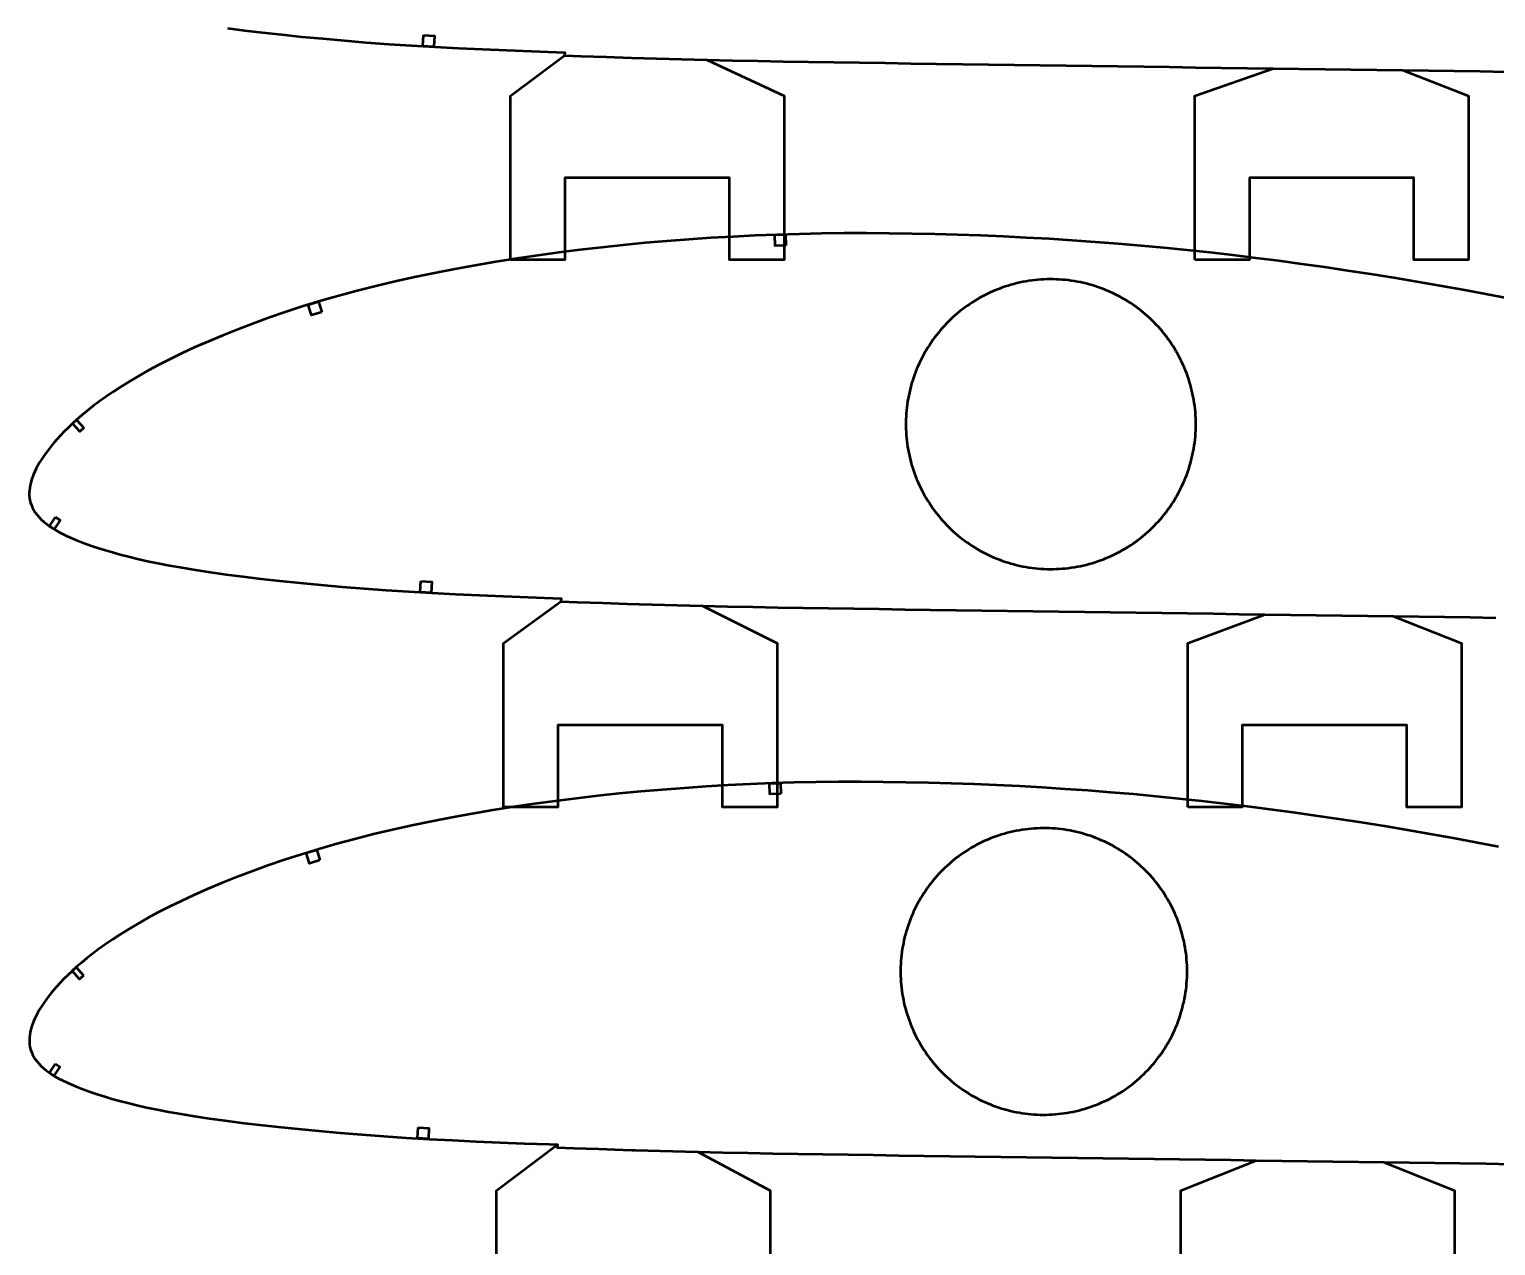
# Model space of a CAD drawing. Header units: metres. Extents: x -32 to 1074, y -15727 to -24.
# Drawn here: x -2 to 534, y -4400 to -3956 of the extents above; entities that cross this region are included whole.
import ezdxf

# ---------------------------------------------------------------- set-up
doc = ezdxf.new("R2010")
doc.units = ezdxf.units.M
doc.layers.add('Layer', color=7, linetype='Continuous', lineweight=50)

msp = doc.modelspace()

# ---------------------------------------------------------------- linework, layer by layer
at = {"layer": 'Layer', "color": 1}
for p, q in [((224.21, -3966.26), (224.21, -3966.76)), ((474.21, -3970.28), (474.21, -3970.78)), ((221.64, -4165.77), (221.64, -4166.27)), ((471.64, -4169.81), (471.64, -4170.31)), ((219.08, -4365.29), (219.08, -4365.79)), ((469.08, -4369.33), (469.08, -4369.83))]:
    msp.add_line(p, q, dxfattribs=at)
at = {"layer": 'Layer'}
for points in [[(70.83, -3955.29), (77.05, -3956.1), (83.66, -3956.89), (90.67, -3957.65), (98.03, -3958.4), (105.69, -3959.12), (113.56, -3959.83), (121.59, -3960.49), (129.76, -3961.08), (138.08, -3961.62), (146.58, -3962.1), (155.23, -3962.55), (164.01, -3962.97), (172.91, -3963.36), (181.92, -3963.72), (191.01, -3964.07), (194.06, -3964.19), (194.03, -3965.24), (200.11, -3965.46), (209.26, -3965.79), (218.4, -3966.09), (227.57, -3966.36), (236.78, -3966.6), (246.03, -3966.83), (255.3, -3967.05), (264.56, -3967.26), (273.81, -3967.45), (283.08, -3967.6), (292.39, -3967.74), (301.75, -3967.87), (311.13, -3968.01), (320.52, -3968.16), (329.93, -3968.3), (339.36, -3968.43), (348.82, -3968.55), (358.28, -3968.68), (367.74, -3968.81), (377.21, -3968.95), (386.68, -3969.09), (396.13, -3969.22), (405.59, -3969.35), (415.05, -3969.47), (424.52, -3969.6), (433.98, -3969.73), (443.45, -3969.87), (452.91, -3970), (462.37, -3970.13), (471.83, -3970.25), (481.29, -3970.37), (490.74, -3970.49), (500.18, -3970.62), (509.61, -3970.76), (519.04, -3970.91), (528.47, -3971.06), (537.88, -3971.22)], [(70.83, -3955.29), (77.05, -3956.1), (83.66, -3956.89), (90.67, -3957.65), (98.03, -3958.4), (105.69, -3959.12), (113.56, -3959.83), (121.59, -3960.49), (129.76, -3961.08), (138.08, -3961.62), (146.58, -3962.1), (155.23, -3962.55), (164.01, -3962.97), (172.91, -3963.36), (181.92, -3963.72), (191.01, -3964.07), (194.06, -3964.19), (194.03, -3965.24), (200.11, -3965.46), (209.26, -3965.79), (218.4, -3966.09), (227.57, -3966.36), (236.78, -3966.6), (246.03, -3966.83), (255.3, -3967.05), (264.56, -3967.26), (273.81, -3967.45), (283.08, -3967.6), (292.39, -3967.74), (301.75, -3967.87), (311.13, -3968.01), (320.52, -3968.16), (329.93, -3968.3), (339.36, -3968.43), (348.82, -3968.55), (358.28, -3968.68), (367.74, -3968.81), (377.21, -3968.95), (386.68, -3969.09), (396.13, -3969.22), (405.59, -3969.35), (415.05, -3969.47), (424.52, -3969.6), (433.98, -3969.73), (443.45, -3969.87), (452.91, -3970), (462.37, -3970.13), (471.83, -3970.25), (481.29, -3970.37), (490.74, -3970.49), (500.18, -3970.62), (509.61, -3970.76), (519.04, -3970.91), (528.47, -3971.06), (537.88, -3971.22)], [(142.45, -3957.86), (146.45, -3958.08), (146.22, -3962.08), (142.23, -3961.85), (142.45, -3957.86)], [(538.89, -4054.12), (530.55, -4052.51), (522.19, -4050.95), (513.79, -4049.45), (505.39, -4047.99), (496.97, -4046.58), (488.55, -4045.22), (480.14, -4043.92), (471.73, -4042.68), (463.32, -4041.49), (454.92, -4040.36), (446.53, -4039.28), (438.13, -4038.27), (429.75, -4037.32), (421.36, -4036.42), (412.98, -4035.59), (404.6, -4034.81), (396.23, -4034.1), (387.85, -4033.45), (379.46, -4032.86), (371.07, -4032.33), (362.68, -4031.85), (354.3, -4031.44), (345.93, -4031.09), (337.57, -4030.8), (329.23, -4030.57), (320.89, -4030.4), (312.58, -4030.29), (304.3, -4030.25), (296.08, -4030.26), (287.91, -4030.35), (279.79, -4030.51), (271.69, -4030.76), (263.6, -4031.08), (255.51, -4031.48), (247.45, -4031.95), (239.41, -4032.49), (231.4, -4033.1), (223.41, -4033.79), (215.47, -4034.55), (207.57, -4035.38), (199.72, -4036.29), (191.93, -4037.28), (184.19, -4038.34), (176.52, -4039.47), (168.91, -4040.69), (161.36, -4042), (153.86, -4043.38), (146.46, -4044.82), (139.19, -4046.32), (132.07, -4047.89), (125.09, -4049.54), (118.25, -4051.26), (111.55, -4053.07), (104.99, -4054.96), (98.57, -4056.92), (92.31, -4058.94), (86.22, -4061.03), (80.32, -4063.17), (74.62, -4065.35), (69.14, -4067.54), (63.92, -4069.74), (58.96, -4071.92), (54.29, -4074.09), (49.9, -4076.23), (45.78, -4078.35), (41.94, -4080.43), (38.35, -4082.46), (35.02, -4084.44), (31.92, -4086.36), (29.06, -4088.22), (26.41, -4090.02), (23.96, -4091.77), (21.69, -4093.48), (19.59, -4095.15), (17.65, -4096.76), (15.84, -4098.32), (14.17, -4099.83), (12.62, -4101.3), (11.18, -4102.73), (9.85, -4104.12), (8.62, -4105.47), (7.48, -4106.8), (6.42, -4108.08), (5.44, -4109.33), (4.54, -4110.56), (3.71, -4111.76), (2.93, -4112.93), (2.23, -4114.05), (1.6, -4115.15), (1.03, -4116.26), (0.5, -4117.35), (0.04, -4118.38), (-0.36, -4119.38), (-0.68, -4120.39), (-0.95, -4121.39), (-1.18, -4122.37), (-1.35, -4123.31), (-1.46, -4124.26), (-1.52, -4125.13), (-1.52, -4126.02), (-1.45, -4126.92), (-1.3, -4127.82), (-1.06, -4128.73), (-0.75, -4129.64), (-0.36, -4130.54), (0.11, -4131.43), (0.67, -4132.3), (1.32, -4133.17), (2.05, -4134.02), (2.86, -4134.85), (3.75, -4135.67), (4.71, -4136.47), (5.76, -4137.25), (6.89, -4138.01), (8.12, -4138.75), (9.43, -4139.48), (10.85, -4140.2), (12.36, -4140.92), (13.98, -4141.64), (15.7, -4142.37), (17.53, -4143.11), (19.49, -4143.85), (21.58, -4144.59), (23.83, -4145.33), (26.25, -4146.08), (28.87, -4146.83), (31.69, -4147.61), (34.74, -4148.4), (38.03, -4149.2), (41.59, -4150.02), (45.46, -4150.83), (49.66, -4151.64), (54.23, -4152.44), (59.2, -4153.25), (64.57, -4154.08), (70.35, -4154.9), (76.52, -4155.71), (83.09, -4156.49), (90.05, -4157.25), (97.36, -4157.99), (104.96, -4158.71), (112.78, -4159.41), (120.76, -4160.06), (128.87, -4160.65), (137.13, -4161.18), (145.57, -4161.66), (154.17, -4162.11), (162.89, -4162.53), (171.72, -4162.91), (180.67, -4163.27), (189.7, -4163.62), (192.73, -4163.74), (192.7, -4164.79), (198.74, -4165.01), (207.82, -4165.34), (216.9, -4165.63), (226.01, -4165.9), (235.15, -4166.14), (244.34, -4166.37), (253.55, -4166.59), (262.75, -4166.8), (271.93, -4166.98), (281.14, -4167.14), (290.39, -4167.28), (299.68, -4167.41), (308.99, -4167.54), (318.33, -4167.69), (327.67, -4167.83), (337.04, -4167.95), (346.43, -4168.08), (355.82, -4168.2), (365.22, -4168.34), (374.62, -4168.47), (384.02, -4168.61), (393.42, -4168.75), (402.81, -4168.87), (412.21, -4168.99), (421.6, -4169.12), (431, -4169.25), (440.41, -4169.38), (449.8, -4169.52), (459.2, -4169.65), (468.6, -4169.77), (477.99, -4169.89), (487.38, -4170.01), (496.75, -4170.13), (506.12, -4170.27), (515.48, -4170.42), (524.84, -4170.57), (534.2, -4170.73)], [(538.89, -4054.12), (530.55, -4052.51), (522.19, -4050.95), (513.79, -4049.45), (505.39, -4047.99), (496.97, -4046.58), (488.55, -4045.22), (480.14, -4043.92), (471.73, -4042.68), (463.32, -4041.49), (454.92, -4040.36), (446.53, -4039.28), (438.13, -4038.27), (429.75, -4037.32), (421.36, -4036.42), (412.98, -4035.59), (404.6, -4034.81), (396.23, -4034.1), (387.85, -4033.45), (379.46, -4032.86), (371.07, -4032.33), (362.68, -4031.85), (354.3, -4031.44), (345.93, -4031.09), (337.57, -4030.8), (329.23, -4030.57), (320.89, -4030.4), (312.58, -4030.29), (304.3, -4030.25), (296.08, -4030.26), (287.91, -4030.35), (279.79, -4030.51), (271.69, -4030.76), (263.6, -4031.08), (255.51, -4031.48), (247.45, -4031.95), (239.41, -4032.49), (231.4, -4033.1), (223.41, -4033.79), (215.47, -4034.55), (207.57, -4035.38), (199.72, -4036.29), (191.93, -4037.28), (184.19, -4038.34), (176.52, -4039.47), (168.91, -4040.69), (161.36, -4042), (153.86, -4043.38), (146.46, -4044.82), (139.19, -4046.32), (132.07, -4047.89), (125.09, -4049.54), (118.25, -4051.26), (111.55, -4053.07), (104.99, -4054.96), (98.57, -4056.92), (92.31, -4058.94), (86.22, -4061.03), (80.32, -4063.17), (74.62, -4065.35), (69.14, -4067.54), (63.92, -4069.74), (58.96, -4071.92), (54.29, -4074.09), (49.9, -4076.23), (45.78, -4078.35), (41.94, -4080.43), (38.35, -4082.46), (35.02, -4084.44), (31.92, -4086.36), (29.06, -4088.22), (26.41, -4090.02), (23.96, -4091.77), (21.69, -4093.48), (19.59, -4095.15), (17.65, -4096.76), (15.84, -4098.32), (14.17, -4099.83), (12.62, -4101.3), (11.18, -4102.73), (9.85, -4104.12), (8.62, -4105.47), (7.48, -4106.8), (6.42, -4108.08), (5.44, -4109.33), (4.54, -4110.56), (3.71, -4111.76), (2.93, -4112.93), (2.23, -4114.05), (1.6, -4115.15), (1.03, -4116.26), (0.5, -4117.35), (0.04, -4118.38), (-0.36, -4119.38), (-0.68, -4120.39), (-0.95, -4121.39), (-1.18, -4122.37), (-1.35, -4123.31), (-1.46, -4124.26), (-1.52, -4125.13), (-1.52, -4126.02), (-1.45, -4126.92), (-1.3, -4127.82), (-1.06, -4128.73), (-0.75, -4129.64), (-0.36, -4130.54), (0.11, -4131.43), (0.67, -4132.3), (1.32, -4133.17), (2.05, -4134.02), (2.86, -4134.85), (3.75, -4135.67), (4.71, -4136.47), (5.76, -4137.25), (6.89, -4138.01), (8.12, -4138.75), (9.43, -4139.48), (10.85, -4140.2), (12.36, -4140.92), (13.98, -4141.64), (15.7, -4142.37), (17.53, -4143.11), (19.49, -4143.85), (21.58, -4144.59), (23.83, -4145.33), (26.25, -4146.08), (28.87, -4146.83), (31.69, -4147.61), (34.74, -4148.4), (38.03, -4149.2), (41.59, -4150.02), (45.46, -4150.83), (49.66, -4151.64), (54.23, -4152.44), (59.2, -4153.25), (64.57, -4154.08), (70.35, -4154.9), (76.52, -4155.71), (83.09, -4156.49), (90.05, -4157.25), (97.36, -4157.99), (104.96, -4158.71), (112.78, -4159.41), (120.76, -4160.06), (128.87, -4160.65), (137.13, -4161.18), (145.57, -4161.66), (154.17, -4162.11), (162.89, -4162.53), (171.72, -4162.91), (180.67, -4163.27), (189.7, -4163.62), (192.73, -4163.74), (192.7, -4164.79), (198.74, -4165.01), (207.82, -4165.34), (216.9, -4165.63), (226.01, -4165.9), (235.15, -4166.14), (244.34, -4166.37), (253.55, -4166.59), (262.75, -4166.8), (271.93, -4166.98), (281.14, -4167.14), (290.39, -4167.28), (299.68, -4167.41), (308.99, -4167.54), (318.33, -4167.69), (327.67, -4167.83), (337.04, -4167.95), (346.43, -4168.08), (355.82, -4168.2), (365.22, -4168.34), (374.62, -4168.47), (384.02, -4168.61), (393.42, -4168.75), (402.81, -4168.87), (412.21, -4168.99), (421.6, -4169.12), (431, -4169.25), (440.41, -4169.38), (449.8, -4169.52), (459.2, -4169.65), (468.6, -4169.77), (477.99, -4169.89), (487.38, -4170.01), (496.75, -4170.13), (506.12, -4170.27), (515.48, -4170.42), (524.84, -4170.57), (534.2, -4170.73)], [(274.89, -4034.66), (270.89, -4034.79), (270.77, -4030.79), (274.77, -4030.67), (274.89, -4034.66)], [(105.33, -4059.04), (101.51, -4060.2), (100.34, -4056.38), (104.16, -4055.21), (105.33, -4059.04)], [(18.4, -4101.4), (16.92, -4102.74), (14.23, -4099.78), (15.71, -4098.44), (18.4, -4101.4)], [(8.06, -4133.97), (9.72, -4135.09), (7.5, -4138.41), (5.84, -4137.3), (8.06, -4133.97)], [(141.46, -4157.42), (145.46, -4157.65), (145.23, -4161.64), (141.24, -4161.42), (141.46, -4157.42)], [(535.17, -4254.45), (526.89, -4252.85), (518.58, -4251.3), (510.25, -4249.81), (501.9, -4248.36), (493.54, -4246.96), (485.18, -4245.61), (476.82, -4244.32), (468.47, -4243.08), (460.12, -4241.9), (451.78, -4240.78), (443.44, -4239.71), (435.11, -4238.71), (426.78, -4237.76), (418.45, -4236.87), (410.13, -4236.04), (401.81, -4235.27), (393.49, -4234.57), (385.17, -4233.92), (376.84, -4233.33), (368.51, -4232.81), (360.18, -4232.34), (351.85, -4231.92), (343.54, -4231.57), (335.24, -4231.29), (326.95, -4231.06), (318.68, -4230.89), (310.42, -4230.79), (302.2, -4230.74), (294.04, -4230.76), (285.92, -4230.84), (277.85, -4231), (269.81, -4231.25), (261.78, -4231.57), (253.75, -4231.96), (245.74, -4232.43), (237.76, -4232.97), (229.8, -4233.58), (221.87, -4234.26), (213.98, -4235.01), (206.14, -4235.84), (198.35, -4236.74), (190.6, -4237.72), (182.92, -4238.77), (175.3, -4239.9), (167.75, -4241.11), (160.25, -4242.41), (152.8, -4243.79), (145.45, -4245.22), (138.23, -4246.7), (131.16, -4248.26), (124.23, -4249.89), (117.44, -4251.61), (110.78, -4253.4), (104.27, -4255.28), (97.89, -4257.23), (91.67, -4259.24), (85.63, -4261.31), (79.77, -4263.43), (74.11, -4265.59), (68.67, -4267.78), (63.48, -4269.96), (58.56, -4272.12), (53.92, -4274.28), (49.56, -4276.4), (45.47, -4278.51), (41.65, -4280.57), (38.09, -4282.59), (34.78, -4284.55), (31.71, -4286.46), (28.86, -4288.31), (26.23, -4290.1), (23.8, -4291.84), (21.55, -4293.54), (19.47, -4295.19), (17.53, -4296.79), (15.74, -4298.34), (14.08, -4299.84), (12.54, -4301.3), (11.11, -4302.72), (9.79, -4304.1), (8.57, -4305.44), (7.44, -4306.76), (6.38, -4308.03), (5.41, -4309.27), (4.52, -4310.49), (3.69, -4311.69), (2.92, -4312.85), (2.22, -4313.96), (1.6, -4315.05), (1.03, -4316.16), (0.51, -4317.24), (0.05, -4318.26), (-0.34, -4319.25), (-0.67, -4320.25), (-0.94, -4321.25), (-1.16, -4322.21), (-1.33, -4323.15), (-1.44, -4324.09), (-1.5, -4324.96), (-1.5, -4325.84), (-1.43, -4326.73), (-1.28, -4327.63), (-1.04, -4328.53), (-0.74, -4329.43), (-0.35, -4330.33), (0.12, -4331.21), (0.67, -4332.07), (1.31, -4332.93), (2.04, -4333.77), (2.85, -4334.6), (3.73, -4335.41), (4.69, -4336.21), (5.72, -4336.98), (6.85, -4337.74), (8.06, -4338.47), (9.37, -4339.2), (10.78, -4339.91), (12.28, -4340.63), (13.88, -4341.35), (15.59, -4342.07), (17.42, -4342.8), (19.36, -4343.53), (21.44, -4344.27), (23.67, -4345.01), (26.08, -4345.75), (28.67, -4346.5), (31.47, -4347.27), (34.5, -4348.05), (37.77, -4348.85), (41.31, -4349.66), (45.15, -4350.47), (49.32, -4351.27), (53.85, -4352.07), (58.79, -4352.88), (64.13, -4353.69), (69.86, -4354.51), (75.99, -4355.31), (82.52, -4356.09), (89.42, -4356.84), (96.69, -4357.57), (104.24, -4358.29), (112.01, -4358.99), (119.93, -4359.64), (127.98, -4360.23), (136.18, -4360.75), (144.57, -4361.23), (153.11, -4361.67), (161.76, -4362.09), (170.54, -4362.47), (179.42, -4362.83), (188.39, -4363.17), (191.4, -4363.29), (191.36, -4364.34), (197.37, -4364.56), (206.39, -4364.88), (215.41, -4365.18), (224.44, -4365.44), (233.53, -4365.68), (242.66, -4365.91), (251.8, -4366.13), (260.93, -4366.33), (270.06, -4366.51), (279.2, -4366.67), (288.38, -4366.81), (297.61, -4366.94), (306.86, -4367.07), (316.13, -4367.22), (325.41, -4367.35), (334.71, -4367.48), (344.04, -4367.61), (353.37, -4367.73), (362.7, -4367.86), (372.04, -4368), (381.37, -4368.13), (390.7, -4368.27), (400.03, -4368.39), (409.36, -4368.51), (418.69, -4368.64), (428.03, -4368.77), (437.36, -4368.9), (446.7, -4369.04), (456.03, -4369.16), (465.36, -4369.28), (474.69, -4369.4), (484.01, -4369.52), (493.32, -4369.65), (502.62, -4369.78), (511.92, -4369.93), (521.22, -4370.08), (530.51, -4370.23), (539.78, -4370.4)], [(535.17, -4254.45), (526.89, -4252.85), (518.58, -4251.3), (510.25, -4249.81), (501.9, -4248.36), (493.54, -4246.96), (485.18, -4245.61), (476.82, -4244.32), (468.47, -4243.08), (460.12, -4241.9), (451.78, -4240.78), (443.44, -4239.71), (435.11, -4238.71), (426.78, -4237.76), (418.45, -4236.87), (410.13, -4236.04), (401.81, -4235.27), (393.49, -4234.57), (385.17, -4233.92), (376.84, -4233.33), (368.51, -4232.81), (360.18, -4232.34), (351.85, -4231.92), (343.54, -4231.57), (335.24, -4231.29), (326.95, -4231.06), (318.68, -4230.89), (310.42, -4230.79), (302.2, -4230.74), (294.04, -4230.76), (285.92, -4230.84), (277.85, -4231), (269.81, -4231.25), (261.78, -4231.57), (253.75, -4231.96), (245.74, -4232.43), (237.76, -4232.97), (229.8, -4233.58), (221.87, -4234.26), (213.98, -4235.01), (206.14, -4235.84), (198.35, -4236.74), (190.6, -4237.72), (182.92, -4238.77), (175.3, -4239.9), (167.75, -4241.11), (160.25, -4242.41), (152.8, -4243.79), (145.45, -4245.22), (138.23, -4246.7), (131.16, -4248.26), (124.23, -4249.89), (117.44, -4251.61), (110.78, -4253.4), (104.27, -4255.28), (97.89, -4257.23), (91.67, -4259.24), (85.63, -4261.31), (79.77, -4263.43), (74.11, -4265.59), (68.67, -4267.78), (63.48, -4269.96), (58.56, -4272.12), (53.92, -4274.28), (49.56, -4276.4), (45.47, -4278.51), (41.65, -4280.57), (38.09, -4282.59), (34.78, -4284.55), (31.71, -4286.46), (28.86, -4288.31), (26.23, -4290.1), (23.8, -4291.84), (21.55, -4293.54), (19.47, -4295.19), (17.53, -4296.79), (15.74, -4298.34), (14.08, -4299.84), (12.54, -4301.3), (11.11, -4302.72), (9.79, -4304.1), (8.57, -4305.44), (7.44, -4306.76), (6.38, -4308.03), (5.41, -4309.27), (4.52, -4310.49), (3.69, -4311.69), (2.92, -4312.85), (2.22, -4313.96), (1.6, -4315.05), (1.03, -4316.16), (0.51, -4317.24), (0.05, -4318.26), (-0.34, -4319.25), (-0.67, -4320.25), (-0.94, -4321.25), (-1.16, -4322.21), (-1.33, -4323.15), (-1.44, -4324.09), (-1.5, -4324.96), (-1.5, -4325.84), (-1.43, -4326.73), (-1.28, -4327.63), (-1.04, -4328.53), (-0.74, -4329.43), (-0.35, -4330.33), (0.12, -4331.21), (0.67, -4332.07), (1.31, -4332.93), (2.04, -4333.77), (2.85, -4334.6), (3.73, -4335.41), (4.69, -4336.21), (5.72, -4336.98), (6.85, -4337.74), (8.06, -4338.47), (9.37, -4339.2), (10.78, -4339.91), (12.28, -4340.63), (13.88, -4341.35), (15.59, -4342.07), (17.42, -4342.8), (19.36, -4343.53), (21.44, -4344.27), (23.67, -4345.01), (26.08, -4345.75), (28.67, -4346.5), (31.47, -4347.27), (34.5, -4348.05), (37.77, -4348.85), (41.31, -4349.66), (45.15, -4350.47), (49.32, -4351.27), (53.85, -4352.07), (58.79, -4352.88), (64.13, -4353.69), (69.86, -4354.51), (75.99, -4355.31), (82.52, -4356.09), (89.42, -4356.84), (96.69, -4357.57), (104.24, -4358.29), (112.01, -4358.99), (119.93, -4359.64), (127.98, -4360.23), (136.18, -4360.75), (144.57, -4361.23), (153.11, -4361.67), (161.76, -4362.09), (170.54, -4362.47), (179.42, -4362.83), (188.39, -4363.17), (191.4, -4363.29), (191.36, -4364.34), (197.37, -4364.56), (206.39, -4364.88), (215.41, -4365.18), (224.44, -4365.44), (233.53, -4365.68), (242.66, -4365.91), (251.8, -4366.13), (260.93, -4366.33), (270.06, -4366.51), (279.2, -4366.67), (288.38, -4366.81), (297.61, -4366.94), (306.86, -4367.07), (316.13, -4367.22), (325.41, -4367.35), (334.71, -4367.48), (344.04, -4367.61), (353.37, -4367.73), (362.7, -4367.86), (372.04, -4368), (381.37, -4368.13), (390.7, -4368.27), (400.03, -4368.39), (409.36, -4368.51), (418.69, -4368.64), (428.03, -4368.77), (437.36, -4368.9), (446.7, -4369.04), (456.03, -4369.16), (465.36, -4369.28), (474.69, -4369.4), (484.01, -4369.52), (493.32, -4369.65), (502.62, -4369.78), (511.92, -4369.93), (521.22, -4370.08), (530.51, -4370.23), (539.78, -4370.4)], [(273.01, -4235.15), (269.01, -4235.27), (268.89, -4231.28), (272.88, -4231.16), (273.01, -4235.15)], [(104.63, -4259.35), (100.8, -4260.52), (99.63, -4256.69), (103.46, -4255.53), (104.63, -4259.35)], [(18.3, -4301.42), (16.82, -4302.76), (14.13, -4299.79), (15.62, -4298.45), (18.3, -4301.42)], [(8.02, -4333.7), (9.68, -4334.82), (7.46, -4338.14), (5.8, -4337.03), (8.02, -4333.7)], [(140.48, -4356.99), (144.47, -4357.21), (144.24, -4361.21), (140.25, -4360.98), (140.48, -4356.99)]]:
    msp.add_lwpolyline(points, dxfattribs=at)
at = {"layer": 'Layer', "color": 1}
for points in [[(174.21, -4040), (174.21, -3980), (194.03, -3965.24), (200.11, -3965.46), (209.26, -3965.79), (218.4, -3966.09), (227.57, -3966.36), (236.78, -3966.6), (246.03, -3966.83), (274.21, -3980), (274.21, -4040), (254.26, -4040), (254.26, -4010), (194.16, -4010), (194.16, -4040)], [(424.21, -4040), (424.21, -3980), (452.91, -3970), (462.37, -3970.13), (471.83, -3970.25), (481.29, -3970.37), (490.74, -3970.49), (500.18, -3970.62), (524.21, -3980), (524.21, -4040), (504.26, -4040), (504.26, -4010), (444.16, -4010), (444.16, -4040)], [(171.64, -4240), (171.64, -4180), (192.7, -4164.79), (198.74, -4165.01), (207.82, -4165.34), (216.9, -4165.63), (226.01, -4165.9), (235.15, -4166.14), (244.34, -4166.37), (271.64, -4180), (271.64, -4240), (251.69, -4240), (251.69, -4210), (191.59, -4210), (191.59, -4240)], [(421.64, -4240), (421.64, -4180), (449.8, -4169.52), (459.2, -4169.65), (468.6, -4169.77), (477.99, -4169.89), (487.38, -4170.01), (496.75, -4170.13), (521.64, -4180), (521.64, -4240), (501.69, -4240), (501.69, -4210), (441.59, -4210), (441.59, -4240)], [(169.08, -4440), (169.08, -4380), (191.4, -4363.29), (191.36, -4364.34), (197.37, -4364.56), (206.39, -4364.88), (215.41, -4365.18), (224.44, -4365.44), (233.53, -4365.68), (242.66, -4365.91), (269.08, -4380), (269.08, -4440), (249.13, -4440), (249.13, -4410), (189.03, -4410), (189.03, -4440)], [(419.08, -4440), (419.08, -4380), (446.7, -4369.04), (456.03, -4369.16), (465.36, -4369.28), (474.69, -4369.4), (484.01, -4369.52), (493.32, -4369.65), (519.08, -4380), (519.08, -4440), (499.13, -4440), (499.13, -4410), (439.03, -4410), (439.03, -4440)]]:
    msp.add_lwpolyline(points, close=True, dxfattribs=at)
at = {"layer": 'Layer'}
for points in [[(424.62, -4100), (424.6, -4098.89), (424.57, -4097.78), (424.51, -4096.66), (424.43, -4095.55), (424.32, -4094.45), (424.2, -4093.34), (424.04, -4092.24), (423.87, -4091.14), (423.67, -4090.04), (423.45, -4088.95), (423.21, -4087.87), (422.94, -4086.79), (422.65, -4085.71), (422.34, -4084.64), (422.01, -4083.58), (421.65, -4082.53), (421.27, -4081.48), (420.87, -4080.44), (420.45, -4079.41), (420.01, -4078.39), (419.54, -4077.38), (419.05, -4076.38), (418.55, -4075.39), (418.02, -4074.41), (417.47, -4073.44), (416.9, -4072.49), (416.32, -4071.54), (415.71, -4070.61), (415.08, -4069.69), (414.43, -4068.78), (413.77, -4067.89), (413.08, -4067.01), (412.38, -4066.15), (411.66, -4065.3), (410.92, -4064.47), (410.17, -4063.65), (409.39, -4062.85), (408.61, -4062.07), (407.8, -4061.3), (406.98, -4060.55), (406.14, -4059.81), (405.29, -4059.1), (404.42, -4058.4), (403.54, -4057.72), (402.64, -4057.06), (401.74, -4056.42), (400.81, -4055.8), (399.88, -4055.19), (398.93, -4054.61), (397.97, -4054.05), (397, -4053.5), (396.01, -4052.98), (395.02, -4052.48), (394.02, -4052), (393, -4051.54), (391.98, -4051.1), (390.95, -4050.69), (389.91, -4050.29), (388.86, -4049.92), (387.8, -4049.57), (386.74, -4049.24), (385.67, -4048.93), (384.59, -4048.65), (383.51, -4048.39), (382.42, -4048.15), (381.33, -4047.94), (380.23, -4047.75), (379.13, -4047.58), (378.03, -4047.43), (376.92, -4047.31), (375.81, -4047.21), (374.7, -4047.13), (373.59, -4047.08), (372.48, -4047.05), (371.37, -4047.05), (370.25, -4047.06), (369.14, -4047.1), (368.03, -4047.17), (366.92, -4047.26), (365.81, -4047.37), (364.71, -4047.5), (363.61, -4047.66), (362.51, -4047.84), (361.41, -4048.04), (360.32, -4048.27), (359.24, -4048.52), (358.16, -4048.79), (357.09, -4049.08), (356.02, -4049.4), (354.96, -4049.74), (353.91, -4050.1), (352.86, -4050.49), (351.82, -4050.89), (350.8, -4051.32), (349.78, -4051.77), (348.77, -4052.24), (347.77, -4052.73), (346.78, -4053.24), (345.8, -4053.77), (344.84, -4054.33), (343.88, -4054.9), (342.94, -4055.49), (342.01, -4056.11), (341.1, -4056.74), (340.19, -4057.39), (339.31, -4058.06), (338.43, -4058.75), (337.57, -4059.45), (336.73, -4060.18), (335.9, -4060.92), (335.08, -4061.68), (334.29, -4062.46), (333.51, -4063.25), (332.74, -4064.06), (332, -4064.88), (331.27, -4065.72), (330.55, -4066.58), (329.86, -4067.45), (329.19, -4068.34), (328.53, -4069.24), (327.89, -4070.15), (327.28, -4071.07), (326.68, -4072.01), (326.1, -4072.96), (325.54, -4073.93), (325, -4074.9), (324.49, -4075.88), (323.99, -4076.88), (323.51, -4077.89), (323.06, -4078.9), (322.63, -4079.93), (322.22, -4080.96), (321.83, -4082), (321.46, -4083.06), (321.11, -4084.11), (320.79, -4085.18), (320.49, -4086.25), (320.21, -4087.33), (319.96, -4088.41), (319.73, -4089.5), (319.52, -4090.59), (319.33, -4091.69), (319.17, -4092.79), (319.03, -4093.89), (318.91, -4095), (318.82, -4096.11), (318.75, -4097.22), (318.7, -4098.33), (318.68, -4099.44), (318.68, -4100.56), (318.7, -4101.67), (318.75, -4102.78), (318.82, -4103.89), (318.91, -4105), (319.03, -4106.11), (319.17, -4107.21), (319.33, -4108.31), (319.52, -4109.41), (319.73, -4110.5), (319.96, -4111.59), (320.21, -4112.67), (320.49, -4113.75), (320.79, -4114.82), (321.11, -4115.89), (321.46, -4116.94), (321.83, -4118), (322.22, -4119.04), (322.63, -4120.07), (323.06, -4121.1), (323.51, -4122.11), (323.99, -4123.12), (324.49, -4124.12), (325, -4125.1), (325.54, -4126.07), (326.1, -4127.04), (326.68, -4127.99), (327.28, -4128.93), (327.89, -4129.85), (328.53, -4130.76), (329.19, -4131.66), (329.86, -4132.55), (330.55, -4133.42), (331.27, -4134.28), (332, -4135.12), (332.74, -4135.94), (333.51, -4136.75), (334.29, -4137.54), (335.08, -4138.32), (335.9, -4139.08), (336.73, -4139.82), (337.57, -4140.55), (338.43, -4141.25), (339.31, -4141.94), (340.19, -4142.61), (341.1, -4143.26), (342.01, -4143.89), (342.94, -4144.51), (343.88, -4145.1), (344.84, -4145.67), (345.8, -4146.23), (346.78, -4146.76), (347.77, -4147.27), (348.77, -4147.76), (349.78, -4148.23), (350.8, -4148.68), (351.82, -4149.11), (352.86, -4149.51), (353.91, -4149.9), (354.96, -4150.26), (356.02, -4150.6), (357.09, -4150.92), (358.16, -4151.21), (359.24, -4151.48), (360.32, -4151.73), (361.41, -4151.96), (362.51, -4152.16), (363.61, -4152.34), (364.71, -4152.5), (365.81, -4152.63), (366.92, -4152.74), (368.03, -4152.83), (369.14, -4152.9), (370.25, -4152.94), (371.37, -4152.95), (372.48, -4152.95), (373.59, -4152.92), (374.7, -4152.87), (375.81, -4152.79), (376.92, -4152.69), (378.03, -4152.57), (379.13, -4152.42), (380.23, -4152.25), (381.33, -4152.06), (382.42, -4151.85), (383.51, -4151.61), (384.59, -4151.35), (385.67, -4151.07), (386.74, -4150.76), (387.8, -4150.43), (388.86, -4150.08), (389.91, -4149.71), (390.95, -4149.31), (391.98, -4148.9), (393, -4148.46), (394.02, -4148), (395.02, -4147.52), (396.01, -4147.02), (397, -4146.5), (397.97, -4145.95), (398.93, -4145.39), (399.88, -4144.81), (400.81, -4144.2), (401.74, -4143.58), (402.64, -4142.94), (403.54, -4142.28), (404.42, -4141.6), (405.29, -4140.9), (406.14, -4140.19), (406.98, -4139.45), (407.8, -4138.7), (408.61, -4137.93), (409.39, -4137.15), (410.17, -4136.35), (410.92, -4135.53), (411.66, -4134.7), (412.38, -4133.85), (413.08, -4132.99), (413.77, -4132.11), (414.43, -4131.22), (415.08, -4130.31), (415.71, -4129.39), (416.32, -4128.46), (416.9, -4127.51), (417.47, -4126.56), (418.02, -4125.59), (418.55, -4124.61), (419.05, -4123.62), (419.54, -4122.62), (420.01, -4121.61), (420.45, -4120.59), (420.87, -4119.56), (421.27, -4118.52), (421.65, -4117.47), (422.01, -4116.42), (422.34, -4115.36), (422.65, -4114.29), (422.94, -4113.21), (423.21, -4112.13), (423.45, -4111.05), (423.67, -4109.96), (423.87, -4108.86), (424.04, -4107.76), (424.2, -4106.66), (424.32, -4105.55), (424.43, -4104.45), (424.51, -4103.34), (424.57, -4102.22), (424.6, -4101.11), (424.62, -4100)], [(421.44, -4300), (421.43, -4298.9), (421.39, -4297.8), (421.33, -4296.7), (421.25, -4295.6), (421.15, -4294.51), (421.02, -4293.42), (420.87, -4292.33), (420.7, -4291.24), (420.5, -4290.16), (420.29, -4289.08), (420.04, -4288.01), (419.78, -4286.94), (419.5, -4285.87), (419.19, -4284.82), (418.86, -4283.77), (418.51, -4282.73), (418.13, -4281.69), (417.74, -4280.67), (417.32, -4279.65), (416.88, -4278.64), (416.42, -4277.64), (415.94, -4276.65), (415.44, -4275.67), (414.92, -4274.7), (414.38, -4273.74), (413.81, -4272.8), (413.23, -4271.86), (412.63, -4270.94), (412.01, -4270.03), (411.37, -4269.14), (410.71, -4268.26), (410.04, -4267.39), (409.34, -4266.53), (408.63, -4265.7), (407.9, -4264.87), (407.16, -4264.06), (406.39, -4263.27), (405.61, -4262.5), (404.82, -4261.74), (404, -4260.99), (403.18, -4260.27), (402.33, -4259.56), (401.48, -4258.87), (400.61, -4258.2), (399.72, -4257.55), (398.82, -4256.91), (397.91, -4256.3), (396.99, -4255.7), (396.05, -4255.12), (395.1, -4254.57), (394.14, -4254.03), (393.17, -4253.51), (392.18, -4253.02), (391.19, -4252.54), (390.19, -4252.09), (389.18, -4251.66), (388.16, -4251.24), (387.13, -4250.85), (386.09, -4250.49), (385.05, -4250.14), (384, -4249.82), (382.94, -4249.51), (381.88, -4249.23), (380.81, -4248.98), (379.73, -4248.74), (378.65, -4248.53), (377.57, -4248.34), (376.48, -4248.17), (375.39, -4248.03), (374.3, -4247.91), (373.2, -4247.81), (372.1, -4247.73), (371, -4247.68), (369.9, -4247.65), (368.8, -4247.65), (367.7, -4247.66), (366.6, -4247.7), (365.51, -4247.77), (364.41, -4247.85), (363.31, -4247.96), (362.22, -4248.1), (361.13, -4248.25), (360.05, -4248.43), (358.97, -4248.63), (357.89, -4248.85), (356.82, -4249.1), (355.75, -4249.37), (354.69, -4249.66), (353.63, -4249.97), (352.59, -4250.31), (351.55, -4250.67), (350.51, -4251.05), (349.49, -4251.45), (348.47, -4251.87), (347.47, -4252.31), (346.47, -4252.78), (345.48, -4253.26), (344.5, -4253.77), (343.54, -4254.3), (342.58, -4254.84), (341.64, -4255.41), (340.71, -4256), (339.79, -4256.6), (338.89, -4257.23), (337.99, -4257.87), (337.11, -4258.53), (336.25, -4259.21), (335.4, -4259.91), (334.57, -4260.63), (333.75, -4261.36), (332.94, -4262.11), (332.15, -4262.88), (331.38, -4263.67), (330.63, -4264.47), (329.89, -4265.28), (329.17, -4266.11), (328.46, -4266.96), (327.78, -4267.82), (327.11, -4268.69), (326.46, -4269.58), (325.83, -4270.49), (325.22, -4271.4), (324.63, -4272.33), (324.06, -4273.27), (323.51, -4274.22), (322.98, -4275.18), (322.47, -4276.16), (321.97, -4277.14), (321.5, -4278.14), (321.06, -4279.14), (320.63, -4280.16), (320.22, -4281.18), (319.84, -4282.21), (319.47, -4283.25), (319.13, -4284.29), (318.81, -4285.35), (318.52, -4286.41), (318.24, -4287.47), (317.99, -4288.54), (317.76, -4289.62), (317.55, -4290.7), (317.37, -4291.78), (317.21, -4292.87), (317.07, -4293.96), (316.95, -4295.06), (316.86, -4296.15), (316.79, -4297.25), (316.75, -4298.35), (316.72, -4299.45), (316.72, -4300.55), (316.75, -4301.65), (316.79, -4302.75), (316.86, -4303.85), (316.95, -4304.94), (317.07, -4306.04), (317.21, -4307.13), (317.37, -4308.22), (317.55, -4309.3), (317.76, -4310.38), (317.99, -4311.46), (318.24, -4312.53), (318.52, -4313.59), (318.81, -4314.65), (319.13, -4315.71), (319.47, -4316.75), (319.84, -4317.79), (320.22, -4318.82), (320.63, -4319.84), (321.06, -4320.86), (321.5, -4321.86), (321.97, -4322.86), (322.47, -4323.84), (322.98, -4324.82), (323.51, -4325.78), (324.06, -4326.73), (324.63, -4327.67), (325.22, -4328.6), (325.83, -4329.51), (326.46, -4330.42), (327.11, -4331.31), (327.78, -4332.18), (328.46, -4333.04), (329.17, -4333.89), (329.89, -4334.72), (330.63, -4335.53), (331.38, -4336.33), (332.15, -4337.12), (332.94, -4337.89), (333.75, -4338.64), (334.57, -4339.37), (335.4, -4340.09), (336.25, -4340.79), (337.11, -4341.47), (337.99, -4342.13), (338.89, -4342.77), (339.79, -4343.4), (340.71, -4344), (341.64, -4344.59), (342.58, -4345.16), (343.54, -4345.7), (344.5, -4346.23), (345.48, -4346.74), (346.47, -4347.22), (347.47, -4347.69), (348.47, -4348.13), (349.49, -4348.55), (350.51, -4348.95), (351.55, -4349.33), (352.59, -4349.69), (353.63, -4350.03), (354.69, -4350.34), (355.75, -4350.63), (356.82, -4350.9), (357.89, -4351.15), (358.97, -4351.37), (360.05, -4351.57), (361.13, -4351.75), (362.22, -4351.9), (363.31, -4352.04), (364.41, -4352.15), (365.51, -4352.23), (366.6, -4352.3), (367.7, -4352.34), (368.8, -4352.35), (369.9, -4352.35), (371, -4352.32), (372.1, -4352.27), (373.2, -4352.19), (374.3, -4352.09), (375.39, -4351.97), (376.48, -4351.83), (377.57, -4351.66), (378.65, -4351.47), (379.73, -4351.26), (380.81, -4351.02), (381.88, -4350.77), (382.94, -4350.49), (384, -4350.18), (385.05, -4349.86), (386.09, -4349.51), (387.13, -4349.15), (388.16, -4348.76), (389.18, -4348.34), (390.19, -4347.91), (391.19, -4347.46), (392.18, -4346.98), (393.17, -4346.49), (394.14, -4345.97), (395.1, -4345.43), (396.05, -4344.88), (396.99, -4344.3), (397.91, -4343.7), (398.82, -4343.09), (399.72, -4342.45), (400.61, -4341.8), (401.48, -4341.13), (402.33, -4340.44), (403.18, -4339.73), (404, -4339.01), (404.82, -4338.26), (405.61, -4337.5), (406.39, -4336.73), (407.16, -4335.94), (407.9, -4335.13), (408.63, -4334.3), (409.34, -4333.47), (410.04, -4332.61), (410.71, -4331.74), (411.37, -4330.86), (412.01, -4329.97), (412.63, -4329.06), (413.23, -4328.14), (413.81, -4327.2), (414.38, -4326.26), (414.92, -4325.3), (415.44, -4324.33), (415.94, -4323.35), (416.42, -4322.36), (416.88, -4321.36), (417.32, -4320.35), (417.74, -4319.33), (418.13, -4318.31), (418.51, -4317.27), (418.86, -4316.23), (419.19, -4315.18), (419.5, -4314.13), (419.78, -4313.06), (420.04, -4311.99), (420.29, -4310.92), (420.5, -4309.84), (420.7, -4308.76), (420.87, -4307.67), (421.02, -4306.58), (421.15, -4305.49), (421.25, -4304.4), (421.33, -4303.3), (421.39, -4302.2), (421.43, -4301.1), (421.44, -4300)]]:
    msp.add_lwpolyline(points, close=True, dxfattribs=at)

doc.saveas('drawing.dxf')
